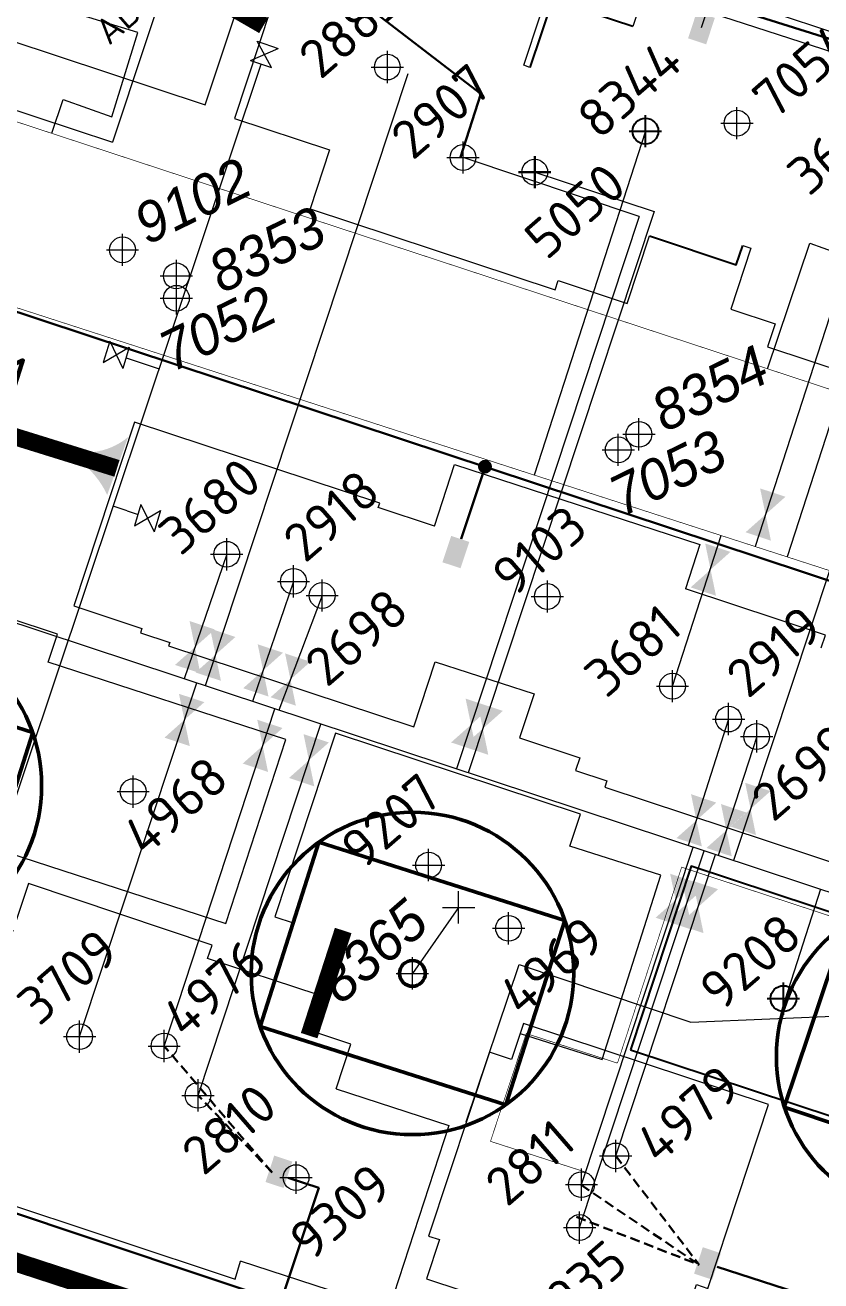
# Model space of a CAD drawing. Header units: millimetres. Extents: x 519 to 9564855, y -810 to 5021775.
# Drawn here: x 9543486.1 to 9543732.8, y 4998091.3 to 4998480.7 of the extents above; entities that cross this region are included whole.
import ezdxf
from ezdxf.enums import TextEntityAlignment as Align

# ---------------------------------------------------------------- set-up
doc = ezdxf.new("R2010")
doc.units = ezdxf.units.MM
doc.header["$LTSCALE"] = 2
doc.header["$MEASUREMENT"] = 0
doc.header["$PDMODE"] = 2
doc.header["$PDSIZE"] = 5
doc.linetypes.add('92051501$0$DASHED', pattern=[0.75, 0.5, -0.25])
for name, color, linetype in [('160 скважин на 2012 год', 7, 'Continuous'), ('42 доп. скв. на 2009 год', 96, 'Continuous'), ('Existing roads', 41, 'Continuous'), ('Future Roads', 44, 'Continuous'), ('Gaz', 4, 'Continuous'), ('new 100 wells', 131, 'Continuous'), ('OilColl&Flowlines', 3, 'Continuous'), ('Stage 11.Object 3.Frame&Text', 7, 'Continuous'), ('Stage 12 wells.Text&Frame', 52, 'Continuous'), ('Скважины - Конфликты наземки', 92, 'Continuous'), ('Скважины на 2016 год.', 40, 'Continuous'), ('Скважины на 2020 год', 140, 'Continuous'), ('Скважины на 2021 год', 7, 'Continuous'), ('Скважины на 2021 год(доп.)', 7, 'Continuous'), ('Скважины на 2025 год _ОСМОТР', 5, 'Continuous')]:
    doc.layers.add(name, color=color, linetype=linetype)
for name, color, linetype, lineweight in [('160 скважин на2012 год.Выкидные линии', 5, 'Continuous', 30), ('200 скв. на 2010 год', 61, 'Continuous', 0), ('PPLINE_GAS', 4, 'GAS_LINE', 30), ('Stage 11.Object 2.Frame&Text', 26, 'Continuous', 53), ('WELLS', 7, 'Continuous', 5), ('WELLS(drilled after 2000y)', 6, 'Continuous', 40), ('Скважины на 2023 год', 201, 'Continuous', 20), ('Скважины на 2024 год-125', 10, 'Continuous', 40), ('Скважины на 2026', 222, 'Continuous', 50), ('Скважины на 2026 доп.', 222, 'Continuous', 50), ('Электро', 1, 'Continuous', 30), ('Электроснаб', 1, 'Continuous', 18), ('Электроснабжене', 1, 'Continuous', 18)]:
    doc.layers.add(name, color=color, linetype=linetype, lineweight=lineweight)
doc.styles.add('92051501$0$STANDARD', font='simplex.shx')
doc.styles.add('Elect', font='isocpeur.ttf')
doc.styles.add('GeoApp', font='', dxfattribs={"height": 1})
doc.styles.add('Line_GUGK', font='')
doc.styles.get("Standard").update_dxf_attribs({"font": 'isocpeur.ttf', "width": 0.5})
doc.styles.get('GeoApp').set_extended_font_data('D431', italic=True)
doc.styles.get('Line_GUGK').set_extended_font_data('Bm431', italic=True)
doc.linetypes.add('GAS_LINE', pattern='A,0.5,-0.2,["G",92051501$0$STANDARD,S=0.1,R=0,X=-0.1,Y=-0.05],-0.05', length=0.75)

msp = doc.modelspace()

# ---------------------------------------------------------------- hatches: boundary and pattern name
at = {"layer": 'Future Roads', "linetype": 'ByBlock', "lineweight": 0, "ltscale": 25}
h = msp.add_hatch(color=256, dxfattribs=at)
edge = h.paths.add_edge_path()
edge.add_line((9543505.27887, 4998343.57599), (9543507.00084, 4998348.27637))
edge.add_arc((9543504.83597, 4998368.74664), 20.58442, 276.0369828, 309.9288942)
edge.add_line((9543518.0478, 4998352.96164), (9543511.54115, 4998334.97438))
edge.add_arc((9543487.424, 4998323.99659), 26.4981, 384.4743618, 407.6376447)
at = {"layer": 'Электро'}
for points in [[(9543691.62323, 4998476.60357), (9543697.23546, 4998474.74658), (9543699.94269, 4998482.92844), (9543694.33046, 4998484.78543)], [(9543615.4868, 4998314.11613), (9543621.09903, 4998312.25914), (9543623.80626, 4998320.441), (9543618.19403, 4998322.29798)], [(9543560.62428, 4998121.9313), (9543566.23652, 4998120.07432), (9543568.94374, 4998128.25618), (9543563.33151, 4998130.11316)], [(9543693.49149, 4998093.51245), (9543699.10372, 4998091.65547), (9543701.81095, 4998099.83733), (9543696.19872, 4998101.69431)]]:
    msp.add_hatch(color=256, dxfattribs=at).paths.add_polyline_path(points)
h = msp.add_hatch(color=256, dxfattribs=at)
edge = h.paths.add_edge_path()
edge.add_arc((9543628.68236, 4998343.75836), 1.80448, 0, 360)
at = {"layer": 'Электроснаб', "lineweight": 0}
for points in [[(9543691.62323, 4998476.60357), (9543697.23546, 4998474.74658), (9543699.94269, 4998482.92844), (9543694.33046, 4998484.78543)], [(9543693.49149, 4998093.51245), (9543699.10372, 4998091.65547), (9543701.81095, 4998099.83733), (9543696.19872, 4998101.69431)]]:
    msp.add_hatch(color=1, dxfattribs=at).paths.add_polyline_path(points)
at = {"layer": 'Электроснаб', "linetype": '92051501$0$DASHED', "lineweight": 0}
h = msp.add_hatch(color=1, dxfattribs=at)
edge = h.paths.add_edge_path()
edge.add_arc((9543628.68236, 4998343.75836), 1.80448, 0, 360)
for points in [[(9543615.4868, 4998314.11613), (9543621.09903, 4998312.25914), (9543623.80626, 4998320.441), (9543618.19403, 4998322.29798)], [(9543560.62428, 4998121.9313), (9543566.23652, 4998120.07432), (9543568.94374, 4998128.25618), (9543563.33151, 4998130.11316)]]:
    msp.add_hatch(color=1, dxfattribs=at).paths.add_polyline_path(points)
at = {"layer": 'Электроснабжене', "lineweight": 0}
for points in [[(9543691.62323, 4998476.60357), (9543697.23546, 4998474.74658), (9543699.94269, 4998482.92844), (9543694.33046, 4998484.78543)], [(9543693.49149, 4998093.51245), (9543699.10372, 4998091.65547), (9543701.81095, 4998099.83733), (9543696.19872, 4998101.69431)]]:
    msp.add_hatch(color=1, dxfattribs=at).paths.add_polyline_path(points)
at = {"layer": 'Электроснабжене', "linetype": '92051501$0$DASHED', "lineweight": 0}
h = msp.add_hatch(color=1, dxfattribs=at)
edge = h.paths.add_edge_path()
edge.add_arc((9543628.68236, 4998343.75836), 1.80448, 0, 360)
for points in [[(9543615.4868, 4998314.11613), (9543621.09903, 4998312.25914), (9543623.80626, 4998320.441), (9543618.19403, 4998322.29798)], [(9543560.62428, 4998121.9313), (9543566.23652, 4998120.07432), (9543568.94374, 4998128.25618), (9543563.33151, 4998130.11316)]]:
    msp.add_hatch(color=1, dxfattribs=at).paths.add_polyline_path(points)

# ---------------------------------------------------------------- linework, layer by layer
at = {"layer": '160 скважин на 2012 год', "color": 0, "linetype": 'ByBlock', "lineweight": 0, "elevation": 0.00005}
for points in [[(9543708.5651, 4998412.34634), (9543711.14111, 4998411.49398)], [(9543595.592, 4998331.11261), (9543596.02814, 4998332.43072), (9543520.04761, 4998357.5713), (9543501.19218, 4998300.5859), (9543522.31816, 4998293.5957)], [(9543732.9238, 4998287.58871), (9543734.22814, 4998291.53072), (9543690.83467, 4998305.88883)], [(9543643.89365, 4998273.29037), (9543639.39218, 4998259.6859), (9543658.08061, 4998253.50224)], [(9543542.68152, 4998191.25137), (9543544.07274, 4998195.40627), (9543487.15487, 4998214.46457), (9543461.74381, 4998138.57407), (9543480.02401, 4998132.06402), (9543480.02401, 4998132.06402)]]:
    msp.add_lwpolyline(points, dxfattribs=at)
at = {"layer": '160 скважин на 2012 год', "color": 0, "linetype": 'ByBlock', "lineweight": 0}
for centre in [(9543548.6, 4998316.6), (9543686.8, 4998275.7), (9543503, 4998167)]:
    msp.add_circle(centre, 4, dxfattribs=at)
for p in [(9543548.6, 4998316.6), (9543686.8, 4998275.7), (9543503, 4998167)]:
    msp.add_point(p, dxfattribs=at)
at = {"layer": '160 скважин на2012 год.Выкидные линии', "color": 3, "linetype": 'ByBlock', "lineweight": 0, "ltscale": 80}
for points in [[(9543548.6, 4998316.6), (9543535.40141, 4998277.98857)], [(9543503, 4998167), (9543539.29717, 4998276.69955)]]:
    msp.add_lwpolyline(points, dxfattribs=at)
at = {"layer": '200 скв. на 2010 год', "color": 0, "lineweight": 0}
for points in [[(9543642.61395, 4998467.60607), (9543640.72524, 4998468.23101)], [(9543651.38315, 4998401.48019), (9543672.7825, 4998394.39953), (9543679.70835, 4998415.33102)]]:
    msp.add_lwpolyline(points, dxfattribs=at)
msp.add_circle((9543644.1, 4998435.1), 4, dxfattribs=at)
at = {"layer": '200 скв. на 2010 год', "color": 0, "linetype": 'ByBlock', "lineweight": 30}
msp.add_point((9543644.1, 4998435.1), dxfattribs=at)
at = {"layer": '42 доп. скв. на 2009 год', "linetype": 'ByBlock', "lineweight": 0, "ltscale": 80}
msp.add_point((9543529.2, 4998164.1), dxfattribs=at)
at = {"layer": 'DEFPOINTS', "color": 1, "lineweight": 0, "ltscale": 80}
for p in [(9543621.86, 4998439.64), (9543569.3, 4998308.2), (9543539.7, 4998148.8), (9543539.7, 4998148.8), (9543658.6, 4998121.1), (9543658, 4998107.8)]:
    msp.add_point(p, dxfattribs=at)
at = {"layer": 'DEFPOINTS', "color": 0, "lineweight": 0, "ltscale": 80}
msp.add_point((9543704.2, 4998265.5), dxfattribs=at)
at = {"layer": 'Existing roads', "color": 3, "linetype": 'ByBlock', "lineweight": 0, "ltscale": 80}
msp.add_line((9543676.49443, 4998421.37099), (9543621.86, 4998439.64), dxfattribs=at)
at = {"layer": 'Existing roads', "lineweight": 0, "const_width": 5.4, "flags": 128}
for points in [[(9543560.00974, 4998480.57029), (9543508.93155, 4998510.051)], [(9543584.71432, 4998199.9275), (9543574.15453, 4998167.31205)], [(9543265.07276, 4998168.63399), (9543712.48361, 4998022.45136)]]:
    msp.add_lwpolyline(points, dxfattribs=at)
at = {"layer": 'Existing roads', "lineweight": 0, "const_width": 5.4, "elevation": 0, "flags": 128}
msp.add_lwpolyline([(9543265.01032, 4998168.11782), (9543712.31799, 4998021.95083)], dxfattribs=at)
at = {"layer": 'Future Roads', "lineweight": 0, "const_width": 5.4}
msp.add_lwpolyline([(9543514.57188, 4998343.23573), (9543472.81093, 4998356.21443)], dxfattribs=at)
at = {"layer": 'Gaz', "linetype": 'GAS_LINE', "lineweight": 0, "ltscale": 15}
for p, q in [((9543387.36108, 4997954.86772, 0.16208), (9543559.26196, 4998468.62377)), ((9543622.87677, 4998140.62113, -0.28643), (9543639.27018, 4998189.38302, -0.27666)), ((9543639.27018, 4998189.38302, -0.27666), (9543692.45822, 4998171.48769, -0.16384)), ((9543692.45822, 4998171.48769, -0.16384), (9543748.83019, 4998173.85042, -0.13662))]:
    msp.add_line(p, q, dxfattribs=at)
at = {"layer": 'Gaz', "linetype": 'GAS_LINE', "lineweight": 0}
for p, q in [((9543517.70993, 4998330.04216), (9543513.75201, 4998331.41216)), ((9543522.0133, 4998332.00104, -0.31556), (9543520.03159, 4998325.40279, 0.00696)), ((9543522.0133, 4998332.00104, -0.31556), (9543526.08915, 4998323.59721, 0.00696)), ((9543517.70993, 4998330.04216), (9543521.13509, 4998328.91329)), ((9543520.03159, 4998325.40279, 0.00696), (9543528.07086, 4998330.19547, -0.31556)), ((9543528.07086, 4998330.19547, -0.31556), (9543526.08915, 4998323.59721, 0.00696))]:
    msp.add_line(p, q, dxfattribs=at)
at = {"layer": 'new 100 wells', "color": 0, "linetype": 'ByBlock', "lineweight": 0}
for points in [[(9543640.72524, 4998468.23101), (9543645.81798, 4998483.62241), (9543569.83745, 4998508.76299), (9543550.98202, 4998451.7776), (9543580.49536, 4998442.01217)], [(9543694.28848, 4998090.08652), (9543697.76254, 4998088.93702), (9543716.61798, 4998145.92241), (9543640.63745, 4998171.06299), (9543636.9372, 4998159.87999)]]:
    msp.add_lwpolyline(points, dxfattribs=at)
for centre in [(9543598.4, 4998467.7), (9543669.2, 4998130)]:
    msp.add_circle(centre, 4, dxfattribs=at)
msp.add_point((9543598.4, 4998467.7), dxfattribs=at)
at = {"layer": 'new 100 wells', "color": 0, "linetype": 'ByBlock', "lineweight": 0, "ltscale": 80}
msp.add_point((9543669.2, 4998130), dxfattribs=at)
at = {"layer": 'OilColl&Flowlines', "linetype": 'ByBlock', "lineweight": 0}
for p, q in [((9543604.74002, 4998465.60223), (9543541.94624, 4998275.82303)), ((9543763.76588, 4998397.09912), (9543705.70884, 4998221.63758)), ((9543423.83886, 4998314.90217), (9543837.70134, 4998177.96416)), ((9543529.2, 4998164.1), (9543563.54032, 4998268.67802)), ((9543669.2, 4998130), (9543700.13147, 4998223.48301))]:
    msp.add_line(p, q, dxfattribs=at)
at = {"layer": 'OilColl&Flowlines', "lineweight": 0, "ltscale": 40}
for p, q in [((9543678.4, 4998447.8), (9543643.9031, 4998341.16795, -24.6293)), ((9543644.1, 4998435.1), (9543681.07031, 4998422.86719)), ((9543748.6, 4998430.8), (9543712.43057, 4998318.99813)), ((9543681.07093, 4998422.86698), (9543623.48927, 4998248.84223)), ((9543752.3, 4998408.5), (9543722.31084, 4998315.80169))]:
    msp.add_line(p, q, dxfattribs=at)
at = {"layer": 'OilColl&Flowlines', "color": 3, "linetype": 'ByBlock', "lineweight": 0, "ltscale": 25}
for p, q in [((9543676.49443, 4998421.37099), (9543619.81054, 4998250.05944)), ((9543569.3, 4998308.2), (9543556.61199, 4998270.97045)), ((9543578.2, 4998303.8), (9543564.77672, 4998268.26892)), ((9543704.2, 4998265.5), (9543691.64657, 4998226.29047)), ((9543539.7, 4998148.8), (9543577.80347, 4998263.95866)), ((9543712.9, 4998260.1), (9543700.93044, 4998223.21865)), ((9543658.6, 4998121.1), (9543693.1718, 4998225.78581)), ((9543658, 4998107.8), (9543696.65732, 4998224.63253)), ((9543732.68647, 4998212.71127), (9543721.76906, 4998178.61171))]:
    msp.add_line(p, q, dxfattribs=at)
at = {"layer": 'OilColl&Flowlines', "linetype": 'ByBlock', "lineweight": 0, "ltscale": 200}
msp.add_line((9543686.8, 4998275.7), (9543701.90893, 4998322.40206, -24.6293), dxfattribs=at)
at = {"layer": 'OilColl&Flowlines', "color": 3, "linetype": 'ByBlock', "lineweight": 0, "ltscale": 80, "const_width": 0.2, "elevation": -24.6293}
msp.add_lwpolyline([(9545374.20897, 4997781.38398), (9542535.24084, 4998699.83943)], dxfattribs=at)
at = {"layer": 'OilColl&Flowlines', "color": 3, "lineweight": 0}
for points in [[(9543721.82279, 4998334.43187, -24.6293), (9543715.64277, 4998328.92731, -24.6293), (9543713.96569, 4998337.03165, -24.6293)], [(9543717.31985, 4998320.82297, -24.6293), (9543709.46275, 4998323.42274, -24.6293), (9543715.64277, 4998328.92731, -24.6293)], [(9543704.79089, 4998317.3413, -24.62931), (9543698.61086, 4998311.83674, -24.62931), (9543696.93378, 4998319.94108, -24.62931)], [(9543700.28795, 4998303.7324, -24.62931), (9543692.43084, 4998306.33217, -24.62931), (9543698.61086, 4998311.83674, -24.62931)], [(9543544.93182, 4998293.29441), (9543538.75179, 4998287.78985), (9543537.07471, 4998295.89419)], [(9543551.31114, 4998290.95312), (9543545.13112, 4998285.44856), (9543543.45404, 4998293.5529)], [(9543540.42888, 4998279.6855), (9543532.57177, 4998282.28528), (9543538.75179, 4998287.78985)], [(9543566.0625, 4998286.07137), (9543559.88248, 4998280.56681), (9543558.2054, 4998288.67115)], [(9543546.8082, 4998277.34422), (9543538.9511, 4998279.94399), (9543545.13112, 4998285.44856)], [(9543574.54156, 4998283.26241), (9543568.36154, 4998277.75784), (9543566.68446, 4998285.86218)], [(9543561.55956, 4998272.46247), (9543553.70245, 4998275.06224), (9543559.88248, 4998280.56681)], [(9543570.03862, 4998269.6535), (9543562.18151, 4998272.25328), (9543568.36154, 4998277.75784)], [(9543630.51638, 4998269.24204), (9543624.33636, 4998263.73747), (9543622.65927, 4998271.84181)], [(9543634.19506, 4998268.02484), (9543628.01504, 4998262.52028), (9543626.33796, 4998270.62462)], [(9543580.26797, 4998258.23274), (9543574.08795, 4998252.72817), (9543572.41087, 4998260.83251)], [(9543626.01344, 4998255.63313), (9543618.15633, 4998258.23291), (9543624.33636, 4998263.73747)], [(9543629.69212, 4998254.41594), (9543621.83502, 4998257.01571), (9543628.01504, 4998262.52028)], [(9543575.76503, 4998244.62383), (9543567.90793, 4998247.2236), (9543574.08795, 4998252.72817)], [(9543700.4068, 4998239.593), (9543694.22677, 4998234.08843), (9543692.54969, 4998242.19277)], [(9543709.69066, 4998236.52114), (9543703.51063, 4998231.01657), (9543701.83355, 4998239.12091)], [(9543695.90386, 4998225.98409), (9543688.04675, 4998228.58386), (9543694.22677, 4998234.08843)], [(9543705.18772, 4998222.91223), (9543697.33061, 4998225.512), (9543703.51063, 4998231.01657)], [(9543693.93144, 4998214.90879), (9543687.75142, 4998209.40422), (9543686.07433, 4998217.50856)], [(9543697.41702, 4998213.75548), (9543691.237, 4998208.25091), (9543689.55992, 4998216.35525)], [(9543689.4285, 4998201.29988), (9543681.57139, 4998203.89965), (9543687.75142, 4998209.40422)], [(9543692.91408, 4998200.14657), (9543685.05698, 4998202.74634), (9543691.237, 4998208.25091)]]:
    msp.add_solid(points, dxfattribs=at)
at = {"layer": 'OilColl&Flowlines', "linetype": 'ByBlock', "lineweight": 0}
for points in [[(9543541.65264, 4998270.73286), (9543535.47262, 4998265.2283), (9543533.79554, 4998273.33264)], [(9543537.1497, 4998257.12396), (9543529.2926, 4998259.72373), (9543535.47262, 4998265.2283)], [(9543565.92186, 4998262.70271), (9543559.74184, 4998257.19815), (9543558.06475, 4998265.30249)], [(9543561.41892, 4998249.09381), (9543553.56181, 4998251.69358), (9543559.74184, 4998257.19815)], [(9543717.18673, 4998243.13956), (9543711.0067, 4998237.635), (9543709.32962, 4998245.73934)], [(9543712.68378, 4998229.53066), (9543704.82668, 4998232.13043), (9543711.0067, 4998237.635)]]:
    msp.add_solid(points, dxfattribs=at)
at = {"layer": 'OilColl&Flowlines', "color": 3, "linetype": 'ByBlock', "lineweight": 0}
for points in [[(9543700.9301, 4998212.72357), (9543694.75007, 4998207.21901), (9543693.07299, 4998215.32335)], [(9543696.42716, 4998199.11467), (9543688.57005, 4998201.71444), (9543694.75007, 4998207.21901)]]:
    msp.add_solid(points, dxfattribs=at)
at = {"layer": 'PPLINE_GAS', "color": 44, "lineweight": 0}
for p, q in [((9543558.05698, 4998475.74124, -0.03256), (9543564.56531, 4998473.48163, 0.28996)), ((9543562.5046, 4998467.50604, 0.28996), (9543558.05698, 4998475.74124, -0.03256)), ((9543555.99627, 4998469.76566, -0.03256), (9543564.56531, 4998473.48163, 0.28996)), ((9543555.99627, 4998469.76566, -0.03256), (9543562.5046, 4998467.50604, 0.28996)), ((9543512.31149, 4998382.63677, -0.08735), (9543510.32978, 4998376.03852, 0.23517)), ((9543512.31149, 4998382.63677, -0.08735), (9543516.38734, 4998374.23294, 0.23517)), ((9543510.32978, 4998376.03852, 0.23517), (9543518.36905, 4998380.83119, -0.08735)), ((9543518.36905, 4998380.83119, -0.08735), (9543516.38734, 4998374.23294, 0.23517))]:
    msp.add_line(p, q, dxfattribs=at)
at = {"layer": 'PPLINE_GAS', "color": 44, "linetype": 'GAS_LINE', "lineweight": 0, "ltscale": 15}
msp.add_line((9543517.37819, 4998377.53207, 0.07391), (9543527.62457, 4998374.06986, 0.02983), dxfattribs=at)
at = {"layer": 'Stage 11.Object 2.Frame&Text', "color": 0, "linetype": 'ByBlock', "lineweight": 0}
for points in [[(9543580.49536, 4998442.01217), (9543574.44202, 4998423.71759), (9543650.42255, 4998398.57701), (9543651.38315, 4998401.48019)], [(9543711.14111, 4998411.49398), (9543704.88202, 4998392.57759), (9543718.61655, 4998388.03308)], [(9543613.03779, 4998325.34011), (9543595.592, 4998331.11261)], [(9543522.31816, 4998293.5957), (9543521.88202, 4998292.27759), (9543530.94626, 4998289.2784)]]:
    msp.add_lwpolyline(points, dxfattribs=at)
at = {"layer": 'Stage 11.Object 2.Frame&Text', "color": 0, "lineweight": 0}
msp.add_lwpolyline([(9543658.08061, 4998253.50224), (9543656.77627, 4998249.56023), (9543666.43896, 4998246.36302)], dxfattribs=at)
at = {"layer": 'Stage 11.Object 2.Frame&Text', "color": 0, "linetype": 'ByBlock', "lineweight": 0}
for centre in [(9543621.86, 4998439.64), (9543569.3, 4998308.2)]:
    msp.add_circle(centre, 4, dxfattribs=at)
at = {"layer": 'Stage 11.Object 2.Frame&Text', "color": 0, "lineweight": 0}
msp.add_circle((9543704.19425, 4998265.48264), 4, dxfattribs=at)
at = {"layer": 'Stage 11.Object 2.Frame&Text', "color": 0, "linetype": 'ByBlock', "lineweight": 0}
for p in [(9543621.86, 4998439.64), (9543569.3, 4998308.2)]:
    msp.add_point(p, dxfattribs=at)
at = {"layer": 'Stage 11.Object 2.Frame&Text', "color": 0, "lineweight": 0}
msp.add_point((9543704.2, 4998265.5), dxfattribs=at)
at = {"layer": 'Stage 11.Object 3.Frame&Text', "color": 0, "linetype": 'ByBlock', "lineweight": 0}
for points in [[(9543530.94626, 4998289.2784), (9543530.58202, 4998288.1776), (9543606.56254, 4998263.03702), (9543613.24972, 4998283.24718)], [(9543582.51465, 4998150.8101), (9543582.51465, 4998150.8101), (9543587.11798, 4998164.72241), (9543573.09118, 4998169.36362)], [(9543636.9372, 4998159.87999), (9543630.03745, 4998162.16299), (9543611.18202, 4998105.17759), (9543614.6077, 4998104.0441)], [(9543614.6077, 4998104.0441), (9543610.58202, 4998091.87759), (9543686.56255, 4998066.73701), (9543694.28848, 4998090.08652)]]:
    msp.add_lwpolyline(points, dxfattribs=at)
at = {"layer": 'Stage 11.Object 3.Frame&Text', "lineweight": 0}
msp.add_lwpolyline([(9543666.43896, 4998246.36302), (9543665.78202, 4998244.3776), (9543741.76254, 4998219.23702), (9543760.61798, 4998276.22241), (9543750.95529, 4998279.41962)], dxfattribs=at)
at = {"layer": 'Stage 11.Object 3.Frame&Text', "color": 0, "linetype": 'ByBlock', "lineweight": 0}
for centre in [(9543578.2, 4998303.8), (9543712.9, 4998260.1), (9543539.7, 4998148.8), (9543658.6, 4998121.1), (9543658, 4998107.8)]:
    msp.add_circle(centre, 4, dxfattribs=at)
for p in [(9543578.2, 4998303.8), (9543712.9, 4998260.1), (9543539.7, 4998148.8), (9543658.6, 4998121.1), (9543658, 4998107.8)]:
    msp.add_point(p, dxfattribs=at)
at = {"layer": 'Stage 12 wells.Text&Frame', "color": 0, "linetype": 'ByBlock', "lineweight": 0}
msp.add_lwpolyline([(9543507.44566, 4998513.79476), (9543533.32814, 4998505.23072), (9543513.21094, 4998444.40944)], dxfattribs=at)
at = {"layer": 'WELLS', "color": 6, "linetype": 'ByBlock', "lineweight": 0, "ltscale": 50}
for p, q in [((9543521.08206, 4998478.46273), (9543479.05215, 4998491.32026)), ((9543512.97806, 4998452.30102), (9543521.08206, 4998478.46273)), ((9543494.42989, 4998447.16914), (9543497.88534, 4998457.61231)), ((9543497.88534, 4998457.61231), (9543512.97806, 4998452.30102)), ((9543716.2779, 4998374.12074), (9543729.33692, 4998413.04855)), ((9543729.33692, 4998413.04855), (9543749.05736, 4998405.99897))]:
    msp.add_line(p, q, dxfattribs=at)
at = {"layer": 'WELLS', "color": 6, "linetype": 'ByBlock', "lineweight": 0, "ltscale": 50, "const_width": 0.2}
for points in [[(9543224.20002, 4998536.02591), (9544312.82962, 4998177.84122)], [(9543669.7458, 4998158.78233), (9543689.6376, 4998219.54892), (9544286.19964, 4998023.34053), (9544262.16588, 4997950.70507)], [(9543669.7458, 4998158.78233), (9543641.45927, 4998167.97767), (9543630.36955, 4998134.5397), (9543659.88417, 4998124.98855)]]:
    msp.add_lwpolyline(points, dxfattribs=at)
at = {"layer": 'WELLS(drilled after 2000y)', "color": 0, "linetype": 'ByBlock', "lineweight": 0}
msp.add_line((9543446.6747, 4998466.30852), (9543513.21532, 4998444.408, 0), dxfattribs=at)
for points in [[(9543718.61655, 4998388.03308), (9543716.28202, 4998380.9776), (9543792.26254, 4998355.83702), (9543811.11798, 4998412.82241), (9543797.38345, 4998417.36692)], [(9543573.09118, 4998169.36362), (9543573.09118, 4998169.36362), (9543576.61798, 4998180.02241), (9543542.68152, 4998191.25137), (9543542.68152, 4998191.25137)]]:
    msp.add_lwpolyline(points, dxfattribs=at)
msp.add_circle((9543529.2, 4998164.1), 4, dxfattribs=at)
at = {"layer": 'WELLS(drilled after 2000y)', "color": 0, "linetype": 'ByBlock', "lineweight": 0, "ltscale": 80}
msp.add_point((9543529.2, 4998164.1), dxfattribs=at)
at = {"layer": 'Скважины - Конфликты наземки', "linetype": 'ByBlock', "lineweight": 0}
for centre in [(9543516.3, 4998411), (9543532.98785, 4998402.93176), (9543533, 4998396), (9543676.4, 4998353.8), (9543670, 4998349)]:
    msp.add_circle(centre, 4, dxfattribs=at)
at = {"layer": 'Скважины - Конфликты наземки', "linetype": 'ByBlock', "lineweight": 0, "ltscale": 80}
for p in [(9543516.3, 4998411), (9543532.98785, 4998402.93176), (9543533, 4998396), (9543676.4, 4998353.8), (9543670, 4998349)]:
    msp.add_point(p, dxfattribs=at)
at = {"layer": 'Скважины на 2016 год.', "color": 254, "lineweight": 0, "true_color": 0xfeeab9}
msp.add_lwpolyline([(9543465.98202, 4998481.07759), (9543541.96255, 4998455.93701), (9543560.81798, 4998512.92241), (9543484.83745, 4998538.06299)], close=True, dxfattribs=at)
at = {"layer": 'Скважины на 2020 год', "color": 0, "lineweight": 0}
msp.add_lwpolyline([(9543493.23101, 4998283.09734), (9543496.11798, 4998291.82241), (9543420.13745, 4998316.96299), (9543401.28202, 4998259.9776), (9543475.11959, 4998235.54608)], dxfattribs=at)
at = {"layer": 'Скважины на 2020 год', "color": 0, "linetype": 'ByBlock', "lineweight": 0}
msp.add_lwpolyline([(9543655.01098, 4998226.02791), (9543658.31798, 4998236.02241), (9543582.33745, 4998261.16299), (9543563.48202, 4998204.1776), (9543569.18511, 4998202.29055)], dxfattribs=at)
msp.add_circle((9543611.2, 4998220.2), 4, dxfattribs=at)
at = {"layer": 'Скважины на 2021 год', "color": 0, "linetype": 'ByBlock', "lineweight": 0}
for points in [[(9543613.03779, 4998325.34011), (9543619.22825, 4998344.39238), (9543695.31277, 4998319.67102), (9543690.83467, 4998305.88883)], [(9543613.24972, 4998283.24718), (9543643.89365, 4998273.29037)], [(9543480.02401, 4998132.06402), (9543475.28202, 4998116.9776), (9543551.26254, 4998091.83702), (9543552.86115, 4998097.35738), (9543552.86115, 4998097.35738)]]:
    msp.add_lwpolyline(points, dxfattribs=at)
msp.add_circle((9543648, 4998303.5), 4, dxfattribs=at)
msp.add_point((9543648, 4998303.5), dxfattribs=at)
at = {"layer": 'Скважины на 2021 год(доп.)', "color": 0, "linetype": 'ByBlock', "lineweight": 0}
msp.add_point((9543611.2, 4998220.2), dxfattribs=at)
at = {"layer": 'Скважины на 2023 год', "color": 0, "linetype": 'ByBlock', "lineweight": 0}
msp.add_lwpolyline([(9543752.4025, 4998461.06565), (9543754.17795, 4998466.52992), (9543678.09343, 4998491.25128), (9543674.52514, 4998480.26923)], dxfattribs=at)
msp.add_circle((9543706.8, 4998450.3), 4, dxfattribs=at)
msp.add_point((9543706.8, 4998450.3), dxfattribs=at)
at = {"layer": 'Скважины на 2024 год-125', "color": 0, "linetype": 'ByBlock', "lineweight": 0}
for points in [[(9543475.11959, 4998235.54608), (9543472.28723, 4998226.82898), (9543548.37175, 4998202.10762), (9543566.91277, 4998259.17102), (9543493.23101, 4998283.09734)], [(9543582.51465, 4998150.8101), (9543617.41277, 4998139.47102), (9543598.87175, 4998082.40762), (9543552.86115, 4998097.35738)]]:
    msp.add_lwpolyline(points, dxfattribs=at)
for centre in [(9543519.6, 4998243), (9543570.1, 4998123.3)]:
    msp.add_circle(centre, 4, dxfattribs=at)
for p in [(9543519.6, 4998243), (9543570.1, 4998123.3)]:
    msp.add_point(p, dxfattribs=at)
at = {"layer": 'Скважины на 2025 год _ОСМОТР', "color": 0, "linetype": 'ByBlock', "lineweight": -2}
for points in [[(9543674.52514, 4998480.26923), (9543649.56571, 4998488.55274), (9543642.61395, 4998467.60607)], [(9543679.70835, 4998415.33102), (9543706.59433, 4998406.40813), (9543708.5651, 4998412.34634)]]:
    msp.add_lwpolyline(points, dxfattribs=at)
at = {"layer": 'Скважины на 2025 год _ОСМОТР', "color": 0, "linetype": 'ByBlock', "lineweight": 0, "ltscale": 50}
msp.add_lwpolyline([(9543639.6115, 4998167.96231), (9543665.00178, 4998159.87044), (9543683.22087, 4998217.03743), (9543655.01098, 4998226.02791)], dxfattribs=at)
at = {"layer": 'Скважины на 2025 год _ОСМОТР', "color": 0, "linetype": 'ByBlock', "lineweight": -2, "ltscale": 50}
msp.add_lwpolyline([(9543673.80853, 4998162.87141), (9543749.77079, 4998137.77689), (9543768.59168, 4998194.74859), (9543692.62942, 4998219.84311)], close=True, dxfattribs=at)
at = {"layer": 'Скважины на 2025 год _ОСМОТР', "color": 0, "linetype": 'ByBlock', "lineweight": -2}
for centre in [(9543678.4, 4998447.8), (9543721.2, 4998178.81)]:
    msp.add_circle(centre, 4, dxfattribs=at)
at = {"layer": 'Скважины на 2025 год _ОСМОТР', "color": 0, "linetype": 'ByBlock', "lineweight": 0}
msp.add_circle((9543636, 4998200.6), 4, dxfattribs=at)
at = {"layer": 'Скважины на 2025 год _ОСМОТР', "color": 0, "linetype": 'ByBlock', "lineweight": -2}
for p in [(9543678.4, 4998447.8), (9543721.2, 4998178.8)]:
    msp.add_point(p, dxfattribs=at)
at = {"layer": 'Скважины на 2025 год _ОСМОТР', "color": 0, "linetype": 'ByBlock', "lineweight": 0}
msp.add_point((9543636, 4998200.6), dxfattribs=at)
at = {"layer": 'Скважины на 2026', "lineweight": 0}
msp.add_line((9543620.5, 4998207.1), (9543606.17, 4998186.61), dxfattribs=at)
at = {"layer": 'Скважины на 2026', "linetype": 'ByBlock', "ltscale": 50}
for points in [[(9543393.99913, 4998228.40257), (9543470.22178, 4998204.11044), (9543488.44087, 4998261.27743), (9543412.21822, 4998285.56956)], [(9543558.94913, 4998170.17257), (9543635.17178, 4998145.88044), (9543653.39087, 4998203.04743), (9543577.16822, 4998227.33956)]]:
    msp.add_lwpolyline(points, close=True, dxfattribs=at)
for centre in [(9543441.22, 4998244.84), (9543606.17, 4998186.61)]:
    msp.add_circle(centre, 50, dxfattribs=at)
at = {"layer": 'Скважины на 2026', "linetype": 'ByBlock'}
msp.add_circle((9543606.17, 4998186.61), 4, dxfattribs=at)
at = {"layer": 'Скважины на 2026', "linetype": 'ByBlock', "lineweight": 0}
for p in [(9543620.5, 4998207.1), (9543606.17, 4998186.61)]:
    msp.add_point(p, dxfattribs=at)
at = {"layer": 'Скважины на 2026 доп.'}
msp.add_lwpolyline([(9543740.59205, 4998202.01801), (9543721.47176, 4998145.1461), (9543797.30097, 4998119.65238), (9543816.42126, 4998176.52429)], close=True, dxfattribs=at)
msp.add_circle((9543769, 4998160.8), 50, dxfattribs=at)
at = {"layer": 'Электро', "ltscale": 50}
msp.add_line((9543304.49609, 4998612.69113), (9545031, 4998066.8), dxfattribs=at)
at = {"layer": 'Электро', "ltscale": 7.5}
for p, q in [((9543572.80597, 4998501.49263, 0), (9543627.4142, 4998459.43639, 0)), ((9543627.4142, 4998459.43639, 0), (9543621.1, 4998439.7))]:
    msp.add_line(p, q, dxfattribs=at)
at = {"layer": 'Электро', "ltscale": 25}
for p, q in [((9544061.53134, 4998200.44496), (9543301.01368, 4998452.20482)), ((9543621.26915, 4998321.35397), (9543628.67515, 4998343.73659)), ((9543577.16147, 4998120.13137), (9543565.41364, 4998084.78348)), ((9543567.65102, 4998123.2219), (9543577.16147, 4998120.13137)), ((9543567.65102, 4998123.2219), (9543577.16147, 4998120.13137)), ((9543728.72033, 4998086.49972), (9543700.61883, 4998095.6565))]:
    msp.add_line(p, q, dxfattribs=at)
at = {"layer": 'Электро'}
msp.add_line((9543218.31468, 4998200.66411), (9543865.48098, 4997984.60459), dxfattribs=at)
msp.add_circle((9543628.68236, 4998343.75836), 1.80448, dxfattribs=at)
at = {"layer": 'Электроснаб', "color": 1, "linetype": 'ByBlock', "lineweight": 0}
for p, q in [((9543307.11062, 4998620.59285, 0), (9543939.42503, 4998411.37147, 0)), ((9543218.31468, 4998200.66411), (9543865.48098, 4997984.60459))]:
    msp.add_line(p, q, dxfattribs=at)
at = {"layer": 'Электроснаб', "color": 1, "linetype": '92051501$0$DASHED', "lineweight": 0, "ltscale": 7.5}
for p, q in [((9543572.80597, 4998501.49263, 0), (9543627.4142, 4998459.43639, 0)), ((9543627.4142, 4998459.43639, 0), (9543621.1, 4998439.7))]:
    msp.add_line(p, q, dxfattribs=at)
at = {"layer": 'Электроснаб', "color": 1, "linetype": '92051501$0$DASHED', "lineweight": 0, "ltscale": 25}
for p, q in [((9544061.53134, 4998200.44496), (9543301.01368, 4998452.20482)), ((9543621.26915, 4998321.35397), (9543628.67515, 4998343.73659)), ((9543577.16147, 4998120.13137), (9543565.41364, 4998084.78348)), ((9543567.65102, 4998123.2219), (9543577.16147, 4998120.13137)), ((9543567.65102, 4998123.2219), (9543577.16147, 4998120.13137))]:
    msp.add_line(p, q, dxfattribs=at)
at = {"layer": 'Электроснаб', "color": 1, "linetype": '92051501$0$DASHED', "lineweight": 0}
msp.add_circle((9543628.68236, 4998343.75836), 1.80448, dxfattribs=at)
at = {"layer": 'Электроснабжене', "color": 1, "linetype": 'ByBlock', "lineweight": 0}
for p, q in [((9543307.11062, 4998620.59285, 0), (9543939.42503, 4998411.37147, 0)), ((9543218.31468, 4998200.66411), (9543865.48098, 4997984.60459))]:
    msp.add_line(p, q, dxfattribs=at)
at = {"layer": 'Электроснабжене', "color": 1, "linetype": '92051501$0$DASHED', "lineweight": 0, "ltscale": 7.5}
for p, q in [((9543572.80597, 4998501.49263, 0), (9543627.4142, 4998459.43639, 0)), ((9543627.4142, 4998459.43639, 0), (9543621.1, 4998439.7))]:
    msp.add_line(p, q, dxfattribs=at)
at = {"layer": 'Электроснабжене', "color": 1, "lineweight": 0}
msp.add_line((9543695.7826, 4998479.91206, 0), (9543699.35218, 4998490.80722, 0), dxfattribs=at)
at = {"layer": 'Электроснабжене', "color": 1, "linetype": '92051501$0$DASHED', "lineweight": 0, "ltscale": 25}
for p, q in [((9544061.53134, 4998200.44496), (9543301.01368, 4998452.20482)), ((9543621.26915, 4998321.35397), (9543628.67515, 4998343.73659)), ((9543577.16147, 4998120.13137), (9543565.41364, 4998084.78348)), ((9543567.65102, 4998123.2219), (9543577.16147, 4998120.13137)), ((9543567.65102, 4998123.2219), (9543577.16147, 4998120.13137))]:
    msp.add_line(p, q, dxfattribs=at)
at = {"layer": 'Электроснабжене', "color": 1, "linetype": '92051501$0$DASHED', "lineweight": 30, "ltscale": 3}
for p, q in [((9543562.69323, 4998124.84552), (9543529.2, 4998164.1)), ((9543562.69323, 4998124.84552), (9543539.7, 4998148.8)), ((9543669.2, 4998130), (9543695.04438, 4998096.26674)), ((9543658.5, 4998121), (9543695.04438, 4998096.26674)), ((9543657.01597, 4998111.11073), (9543695.04438, 4998096.26674))]:
    msp.add_line(p, q, dxfattribs=at)
at = {"layer": 'Электроснабжене', "color": 1, "linetype": '92051501$0$DASHED', "lineweight": 0}
msp.add_circle((9543628.68236, 4998343.75836), 1.80448, dxfattribs=at)

# ---------------------------------------------------------------- texts
at = {"layer": '160 скважин на 2012 год', "color": 0, "linetype": 'ByBlock', "lineweight": 0, "style": 'Elect'}
for s, p in [('3658', (9543729.14021, 4998427.3095)), ('3680', (9543534.27995, 4998315.73435)), ('3681', (9543666.26204, 4998271.62209)), ('3709', (9543490.43107, 4998169.9513))]:
    msp.add_text(s, height=12, rotation=41, dxfattribs=at).set_placement(p)
at = {"layer": '200 скв. на 2010 год', "color": 0, "lineweight": 0, "style": 'Elect'}
msp.add_text('5050', height=12, rotation=41, dxfattribs=at).set_placement((9543647.74045, 4998407.48527))
at = {"layer": 'new 100 wells', "color": 0, "linetype": 'ByBlock', "lineweight": 0, "style": 'Elect'}
for s, p in [('2883', (9543577.67839, 4998463.52013)), ('4979', (9543682.34236, 4998126.99767))]:
    msp.add_text(s, height=12, rotation=41, dxfattribs=at).set_placement(p)
at = {"layer": 'Stage 11.Object 2.Frame&Text', "color": 0, "linetype": 'ByBlock', "lineweight": 0, "style": 'Elect'}
for s, p in [('2907', (9543606.26185, 4998438.47011)), ('2918', (9543572.86349, 4998313.55736))]:
    msp.add_text(s, height=12, rotation=41, dxfattribs=at).set_placement(p)
at = {"layer": 'Stage 11.Object 2.Frame&Text', "color": 5, "lineweight": 0, "style": 'Elect'}
msp.add_text('CПГУ-1', height=13.005167, rotation=342.3625988, dxfattribs=at).set_placement((9543432.73542, 4998380.4643))
at = {"layer": 'Stage 11.Object 2.Frame&Text', "color": 0, "lineweight": 0, "style": 'Elect'}
msp.add_text('2919', height=12, rotation=41, dxfattribs=at).set_placement((9543710.22052, 4998271.51517))
at = {"layer": 'Stage 11.Object 3.Frame&Text', "color": 0, "linetype": 'ByBlock', "lineweight": 0, "style": 'Elect'}
for s, p in [('2698', (9543579.63667, 4998275.01591)), ('2699', (9543718.01262, 4998233.1846)), ('2810', (9543541.40091, 4998123.50508)), ('2811', (9543635.49381, 4998113.87024)), ('2935', (9543647.90904, 4998073.18675))]:
    msp.add_text(s, height=12, rotation=41, dxfattribs=at).set_placement(p)
at = {"layer": 'WELLS(drilled after 2000y)', "color": 0, "linetype": 'ByBlock', "lineweight": 0, "style": 'Elect'}
msp.add_text('4976', height=12, rotation=41, dxfattribs=at).set_placement((9543535.50532, 4998166.08644))
at = {"layer": 'Скважины - Конфликты наземки', "lineweight": 35, "style": 'GeoApp'}
for s, p in [('9102', (9543523.99352, 4998412.42186)), ('8353', (9543547.04773, 4998397.32245)), ('7052', (9543531.7804, 4998372.97495)), ('8354', (9543684.37072, 4998354.27984)), ('7053', (9543671.30406, 4998328.12067))]:
    msp.add_text(s, height=12.5, rotation=26.0318371, dxfattribs=at).set_placement(p)
at = {"layer": 'Скважины на 2016 год.', "color": 254, "lineweight": 0, "true_color": 0xfeeab9, "style": 'Elect'}
msp.add_text('ADP120', height=8, rotation=41, dxfattribs=at).set_placement((9543512.12906, 4998474.17082))
at = {"layer": 'Скважины на 2020 год', "color": 0, "linetype": 'ByBlock', "lineweight": 0, "insert": (9543582.86197, 4998227.44974), "char_height": 12, "attachment_point": 1, "rotation": 41, "style": 'Elect'}
msp.add_mtext_dynamic_manual_height_columns('9207', width=0.9218876, gutter_width=61.76317, heights=[0], dxfattribs=at)
at = {"layer": 'Скважины на 2021 год', "color": 0, "linetype": 'ByBlock', "lineweight": 0}
msp.add_text('9103', height=12, rotation=41, dxfattribs=at).set_placement((9543639.92082, 4998300.19033), align=Align.BOTTOM_LEFT)
at = {"layer": 'Скважины на 2023 год', "color": 0, "linetype": 'ByBlock', "lineweight": 0, "style": 'Elect'}
msp.add_text('7054', height=12, rotation=41, dxfattribs=at).set_placement((9543718.33348, 4998450.94135))
at = {"layer": 'Скважины на 2024 год-125', "color": 0, "linetype": 'ByBlock', "lineweight": 0, "style": 'Elect'}
for s, p in [('4968', (9543523.22754, 4998222.399)), ('9309', (9543574.73879, 4998096.97042))]:
    msp.add_text(s, height=12, rotation=41, dxfattribs=at).set_placement(p)
at = {"layer": 'Скважины на 2025 год _ОСМОТР', "color": 0, "lineweight": -2, "style": 'Elect'}
msp.add_text('8344', height=12, rotation=41, dxfattribs=at).set_placement((9543666.35447, 4998442.02358), align=Align.BOTTOM_LEFT)
at = {"layer": 'Скважины на 2025 год _ОСМОТР', "color": 0, "linetype": 'ByBlock', "lineweight": 0, "style": 'Elect'}
msp.add_text('4969', height=12, rotation=41, dxfattribs=at).set_placement((9543639.86395, 4998172.91365, 0))
at = {"layer": 'Скважины на 2025 год _ОСМОТР', "color": 0, "linetype": 'ByBlock', "lineweight": -2, "style": 'Elect'}
msp.add_text('9208', height=12, rotation=41, dxfattribs=at).set_placement((9543701.91722, 4998174.54091))
at = {"layer": 'Скважины на 2026', "linetype": 'ByBlock', "style": 'Line_GUGK'}
msp.add_text('8365', height=12.5, rotation=41, dxfattribs=at).set_placement((9543583.92823, 4998176.625))

doc.saveas('drawing.dxf')
